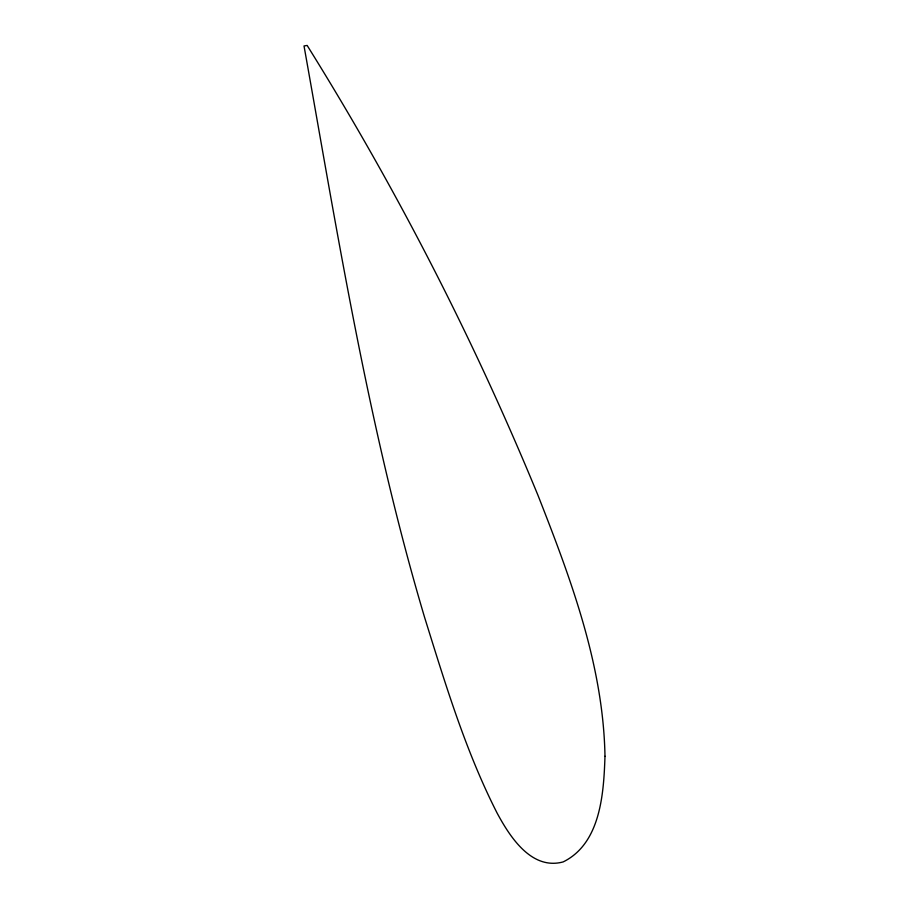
<?xml version="1.0" encoding="UTF-8"?>
<svg xmlns="http://www.w3.org/2000/svg" width="909" height="909" viewBox="0 0 909 909"><rect width="100%" height="100%" fill="white"/><g stroke="black" fill="none" stroke-linecap="round" stroke-linejoin="round"><path stroke-width="1.36" d="M604.985 756.277C603.724 793.137 600.826 843.336 563.171 861.914C531.424 870.527 509.869 836.769 497.087 813.021C465.442 750.879 445.296 683.682 424.583 617.347C368.974 430.502 338.216 237.51 304.015 45.95L307.151 45.45C396.438 188.618 473.759 339.273 537.969 495.303C570.772 578.806 603.349 665.456 604.985 756.277"/></g></svg>
